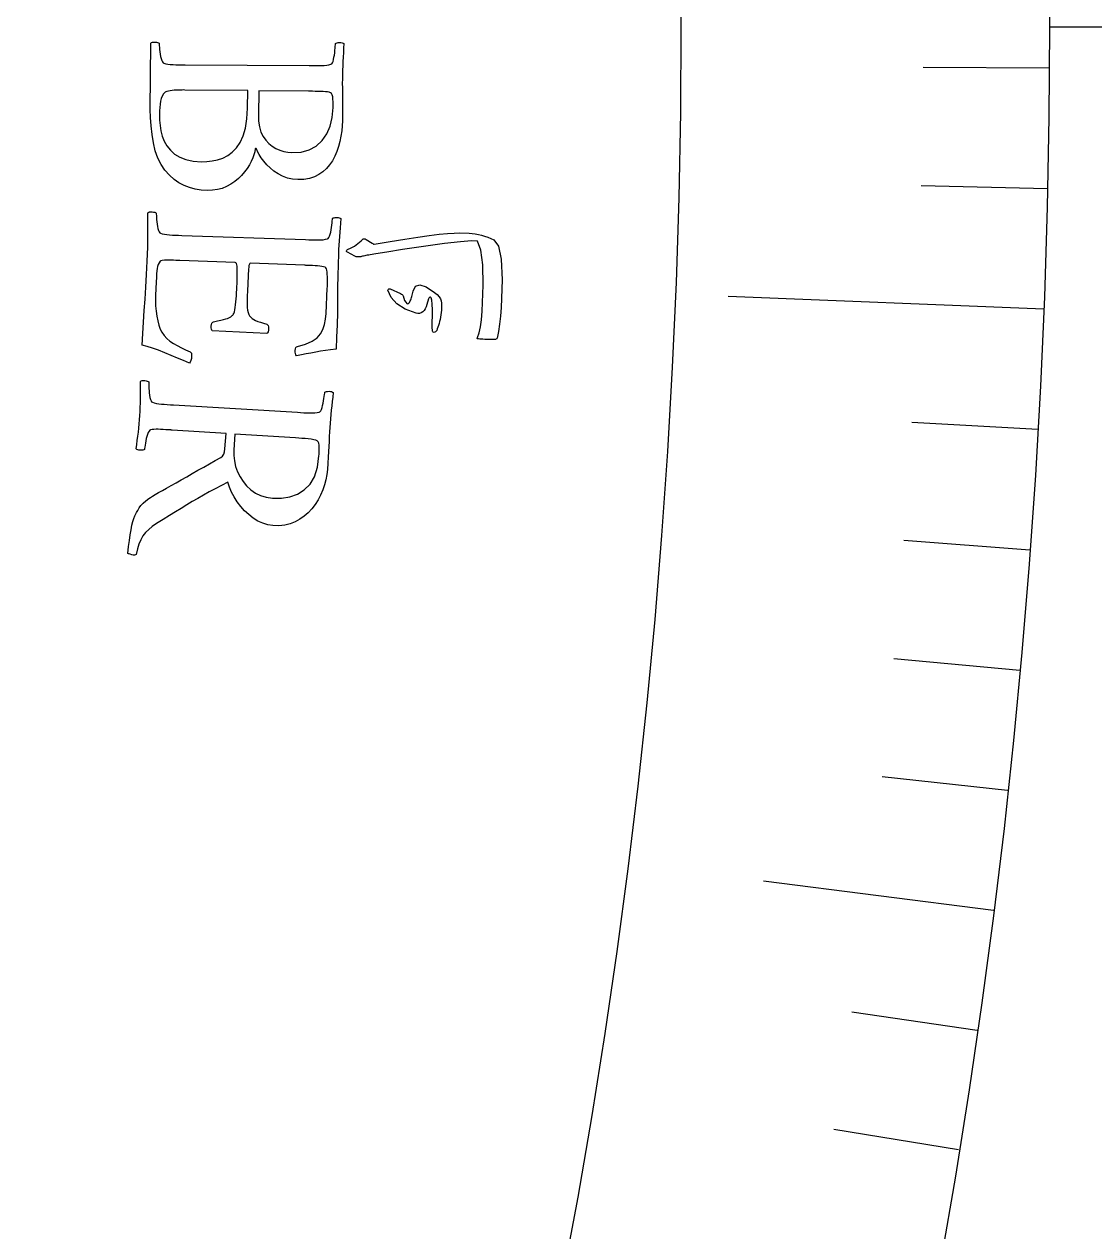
# Model space of a CAD drawing. Header units: millimetres. Extents: x -68 to 68, y -68 to 87.
# Drawn here: x 45.78 to 54.01, y -9.26 to 0.02 of the extents above; entities that cross this region are included whole.
import ezdxf

# ---------------------------------------------------------------- set-up
doc = ezdxf.new("R2010")
doc.units = ezdxf.units.MM
for name, color, linetype in [('ENGRAVE', 7, 'Continuous'), ('ENGRAVE_FINE', 8, 'Continuous'), ('TEXT', 5, 'Continuous')]:
    doc.layers.add(name, color=color, linetype=linetype)

msp = doc.modelspace()

# ---------------------------------------------------------------- linework, layer by layer
at = {"layer": 'ENGRAVE'}
for points in [[(61.0875, 0), (53.6625, 0)], [(53.6186, -2.1692), (51.1906, -2.071)], [(53.2307, -6.794), (51.463, -6.5684)]]:
    msp.add_lwpolyline(points, dxfattribs=at)
for radius in [66.15, 66.15, 64.3781, 61.0875, 61.0875, 58.4888, 53.6625, 53.6625, 50.8275]:
    msp.add_circle((0, 0), radius, dxfattribs=at)
at = {"layer": 'ENGRAVE_FINE'}
for points in [[(53.6616, -0.3165), (52.6896, -0.3108)], [(53.6481, -1.2428), (52.6764, -1.2203)], [(53.5731, -3.0955), (52.6028, -3.0394)], [(53.5116, -4.0214), (52.5423, -3.9486)], [(53.434, -4.9466), (52.4662, -4.857)], [(53.3404, -5.8709), (52.3742, -5.7646)], [(53.1049, -7.7155), (52.143, -7.5757)], [(52.9632, -8.6352), (52.0038, -8.4788)]]:
    msp.add_lwpolyline(points, dxfattribs=at)
at = {"layer": 'TEXT'}
for points in [[(48.2242, -0.7202), (48.2226, -0.759), (48.2187, -0.7984), (48.2127, -0.8383), (48.2045, -0.8788), (48.1939, -0.9186), (48.1807, -0.9566), (48.1649, -0.9928), (48.1466, -1.0271), (48.1255, -1.0589), (48.101, -1.0873), (48.0734, -1.1125), (48.0425, -1.1344), (48.008, -1.1519), (47.9697, -1.164), (47.9275, -1.1709), (47.8815, -1.1723), (47.8403, -1.1688), (47.8012, -1.1602), (47.7642, -1.1467), (47.7293, -1.1281), (47.6971, -1.1063), (47.668, -1.0828), (47.6422, -1.0576), (47.6195, -1.0309), (47.6, -1.0043), (47.5839, -0.9796), (47.5713, -0.957), (47.562, -0.9362), (47.5597, -0.9336), (47.5575, -0.9327), (47.5551, -0.9335), (47.5528, -0.9361), (47.5498, -0.9576), (47.5439, -0.9808), (47.5351, -1.0057), (47.5234, -1.0322), (47.5088, -1.0595), (47.4916, -1.0865), (47.4716, -1.1133), (47.4489, -1.1399), (47.4236, -1.1651), (47.396, -1.1877), (47.3659, -1.2079), (47.3335, -1.2255), (47.299, -1.2396), (47.2626, -1.2494), (47.2243, -1.2549), (47.1841, -1.2559), (47.137, -1.2526), (47.0917, -1.2452), (47.0483, -1.2337), (47.0067, -1.2182), (46.9669, -1.1976), (46.929, -1.1709), (46.8929, -1.1383), (46.8587, -1.0996), (46.829, -1.056), (46.8044, -1.0064), (46.785, -0.9507), (46.7705, -0.8889), (46.7601, -0.8243), (46.7525, -0.76), (46.7479, -0.696), (46.7461, -0.6324), (46.7502, -0.1227), (46.7557, -0.1189), (46.7628, -0.1163), (46.7717, -0.1149), (46.7823, -0.1149), (46.7928, -0.1158), (46.8017, -0.1175), (46.8088, -0.1198), (46.8142, -0.1229), (46.8144, -0.1311), (46.815, -0.1422), (46.8161, -0.1561), (46.8175, -0.1728), (46.8195, -0.1908), (46.8222, -0.2083), (46.8257, -0.2254), (46.8298, -0.2421), (46.8344, -0.2566), (46.8394, -0.2674), (46.8446, -0.2743), (46.8502, -0.2774), (46.8649, -0.2815), (46.8816, -0.2847), (46.9003, -0.2868), (46.921, -0.288), (46.9431, -0.2887), (46.9661, -0.2892), (46.99, -0.2895), (47.0147, -0.2897), (47.9681, -0.2956), (47.9929, -0.2957), (48.0169, -0.2956), (48.0403, -0.2954), (48.063, -0.295), (48.0842, -0.2941), (48.1033, -0.2921), (48.1202, -0.2891), (48.135, -0.285), (48.1415, -0.2819), (48.1471, -0.2749), (48.1519, -0.2639), (48.1558, -0.2489), (48.1591, -0.2318), (48.162, -0.2143), (48.1644, -0.1963), (48.1664, -0.1778), (48.168, -0.1606), (48.1691, -0.1463), (48.1698, -0.1349), (48.17, -0.1265), (48.1754, -0.1233), (48.1826, -0.121), (48.1915, -0.1193), (48.202, -0.1184), (48.2126, -0.1185), (48.2215, -0.1199), (48.2286, -0.1226), (48.234, -0.1266), (48.2327, -0.1615), (48.2312, -0.1962), (48.2296, -0.2305), (48.2278, -0.2645), (48.2261, -0.2982), (48.2248, -0.3317), (48.2239, -0.3648), (48.2234, -0.3977), (48.2233, -0.4321), (48.2234, -0.4678), (48.2237, -0.5046), (48.2243, -0.5426), (48.2248, -0.5826), (48.225, -0.6256), (48.2248, -0.6714), (48.2242, -0.7202)], [(47.4955, -0.4883), (47.0108, -0.4834), (47.0018, -0.4833), (46.9905, -0.4834), (46.9772, -0.4837), (46.9617, -0.484), (46.9453, -0.4846), (46.9294, -0.4857), (46.9138, -0.4871), (46.8987, -0.489), (46.8851, -0.4913), (46.8741, -0.4939), (46.8656, -0.4968), (46.8598, -0.5), (46.8472, -0.5135), (46.8371, -0.5295), (46.8296, -0.548), (46.8247, -0.5688), (46.8214, -0.592), (46.8189, -0.6172), (46.8173, -0.6447), (46.8164, -0.6742), (46.8174, -0.716), (46.8214, -0.7574), (46.8286, -0.7984), (46.8389, -0.8391), (46.8537, -0.8781), (46.8744, -0.9139), (46.901, -0.9466), (46.9334, -0.9762), (46.9729, -1.0009), (47.0203, -1.019), (47.0757, -1.0305), (47.1391, -1.0353), (47.1811, -1.0342), (47.2224, -1.0291), (47.2632, -1.02), (47.3032, -1.0068), (47.3415, -0.9879), (47.3765, -0.9616), (47.4084, -0.9278), (47.4371, -0.8866), (47.4611, -0.8366), (47.4785, -0.7761), (47.4895, -0.7053), (47.4939, -0.6241)], [(47.5801, -0.4892), (47.5778, -0.676), (47.5795, -0.7243), (47.5861, -0.7678), (47.5976, -0.8064), (47.6141, -0.8403), (47.6343, -0.8698), (47.6574, -0.8951), (47.6832, -0.9163), (47.7118, -0.9334), (47.742, -0.9467), (47.7728, -0.9563), (47.804, -0.9624), (47.8358, -0.9648), (47.906, -0.9602), (47.968, -0.9434), (48.0218, -0.9142), (48.0674, -0.8728), (48.1038, -0.8212), (48.1301, -0.7617), (48.1464, -0.6942), (48.1525, -0.6188), (48.1525, -0.6069), (48.1522, -0.5922), (48.1517, -0.5748), (48.151, -0.5546), (48.1492, -0.5352), (48.1456, -0.5204), (48.1403, -0.5101), (48.1332, -0.5042), (48.1228, -0.501), (48.1099, -0.4985), (48.0943, -0.4966), (48.0762, -0.4955), (48.0565, -0.4948), (48.0362, -0.4942), (48.0153, -0.4938), (47.9939, -0.4935), (47.9895, -0.4934), (47.9853, -0.4934), (47.9815, -0.4933), (47.9779, -0.4933), (47.9745, -0.4933), (47.971, -0.4932), (47.9676, -0.4932), (47.9642, -0.4932)], [(48.1935, -1.7433), (48.1909, -1.8259), (48.1888, -1.9127), (48.1873, -2.0035), (48.1862, -2.0985), (48.1849, -2.195), (48.1827, -2.2902), (48.1794, -2.3842), (48.1751, -2.4771), (48.1334, -2.4812), (48.0934, -2.4863), (48.055, -2.4923), (48.0183, -2.4993), (47.9821, -2.5066), (47.9454, -2.5136), (47.9082, -2.5202), (47.8703, -2.5265), (47.8657, -2.5194), (47.8626, -2.5104), (47.861, -2.4994), (47.861, -2.4865), (47.8627, -2.4732), (47.8662, -2.4635), (47.8715, -2.4574), (47.8787, -2.4548), (47.9409, -2.4375), (47.9911, -2.4157), (48.0292, -2.3895), (48.0552, -2.3588), (48.0729, -2.3244), (48.0861, -2.2868), (48.0949, -2.246), (48.0992, -2.2022), (48.1078, -2.0064), (48.1081, -1.9979), (48.1083, -1.9865), (48.1085, -1.9722), (48.1088, -1.955), (48.1087, -1.9366), (48.1082, -1.9188), (48.1072, -1.9016), (48.1058, -1.8849), (48.1037, -1.8702), (48.1005, -1.859), (48.0964, -1.8512), (48.0913, -1.847), (48.0791, -1.8433), (48.0652, -1.8404), (48.0496, -1.8381), (48.0322, -1.8365), (48.0138, -1.8353), (47.9951, -1.8342), (47.9761, -1.8333), (47.9568, -1.8325), (47.9493, -1.8322), (47.9426, -1.8319), (47.9367, -1.8317), (47.9317, -1.8315), (47.5159, -1.8156), (47.5117, -1.8173), (47.5082, -1.8228), (47.5054, -1.8321), (47.5033, -1.8451), (47.5017, -1.8605), (47.5004, -1.8767), (47.4993, -1.8938), (47.4984, -1.9118), (47.4935, -2.0292), (47.4922, -2.0672), (47.4916, -2.1008), (47.4917, -2.13), (47.4926, -2.1548), (47.4946, -2.1758), (47.4982, -2.194), (47.5034, -2.2091), (47.5101, -2.2213), (47.5187, -2.2315), (47.5292, -2.2407), (47.5419, -2.2488), (47.5566, -2.2558), (47.5737, -2.2626), (47.5937, -2.2697), (47.6165, -2.2773), (47.6421, -2.2853), (47.649, -2.2886), (47.6537, -2.2952), (47.6562, -2.3051), (47.6566, -2.3184), (47.6552, -2.3312), (47.6525, -2.342), (47.6485, -2.3506), (47.6432, -2.3571), (47.2231, -2.3363), (47.2193, -2.3304), (47.2169, -2.3223), (47.2157, -2.3119), (47.2157, -2.2993), (47.2173, -2.2869), (47.2208, -2.2772), (47.2261, -2.2701), (47.2334, -2.2657), (47.2635, -2.2595), (47.2892, -2.2538), (47.3104, -2.2485), (47.3271, -2.2438), (47.3405, -2.2394), (47.3515, -2.2352), (47.3603, -2.2311), (47.3668, -2.2273), (47.3719, -2.2233), (47.3766, -2.2188), (47.3809, -2.2139), (47.3848, -2.2086), (47.3894, -2.2012), (47.3934, -2.19), (47.3969, -2.175), (47.3998, -2.1563), (47.4024, -2.1352), (47.4046, -2.1131), (47.4067, -2.09), (47.4084, -2.0658), (47.41, -2.0415), (47.4114, -2.0179), (47.4125, -1.995), (47.4135, -1.9728), (47.4141, -1.9574), (47.4146, -1.9409), (47.4149, -1.9234), (47.4152, -1.905), (47.4152, -1.8866), (47.4149, -1.8696), (47.4142, -1.8538), (47.4132, -1.8393), (47.4114, -1.8272), (47.4086, -1.8184), (47.4045, -1.8131), (47.3994, -1.8112), (46.9745, -1.7949), (46.9719, -1.7948), (46.9687, -1.7947), (46.965, -1.7946), (46.9608, -1.7944), (46.9436, -1.7938), (46.9242, -1.7933), (46.9025, -1.7928), (46.8785, -1.7924), (46.856, -1.7926), (46.8389, -1.794), (46.8273, -1.7966), (46.821, -1.8004), (46.8133, -1.8121), (46.8071, -1.8252), (46.8025, -1.8395), (46.7994, -1.8552), (46.7971, -1.874), (46.7951, -1.8974), (46.7933, -1.9255), (46.7917, -1.9583), (46.7872, -2.0648), (46.7864, -2.1044), (46.7876, -2.1438), (46.7908, -2.183), (46.796, -2.222), (46.8031, -2.259), (46.8121, -2.2921), (46.8229, -2.3214), (46.8357, -2.3468), (46.8522, -2.3723), (46.8724, -2.3953), (46.8963, -2.4156), (46.924, -2.4332), (46.9541, -2.4495), (46.9855, -2.4655), (47.0183, -2.4814), (47.0523, -2.4971), (47.0581, -2.5011), (47.062, -2.5079), (47.0641, -2.5174), (47.0643, -2.5297), (47.0624, -2.5485), (47.059, -2.5637), (47.0541, -2.5755), (47.0476, -2.5837), (47.0021, -2.5648), (46.9552, -2.5452), (46.907, -2.5249), (46.8573, -2.5038), (46.8087, -2.4841), (46.7636, -2.4678), (46.7221, -2.4551), (46.6841, -2.4458), (46.689, -2.3566), (46.6942, -2.2677), (46.6999, -2.179), (46.7059, -2.0907), (46.7119, -1.9997), (46.7174, -1.903), (46.7223, -1.8006), (46.7266, -1.6925), (46.7277, -1.655), (46.7283, -1.6195), (46.7284, -1.5859), (46.728, -1.5543), (46.7275, -1.5234), (46.7274, -1.4919), (46.7278, -1.4599), (46.7286, -1.4274), (46.7341, -1.4236), (46.7414, -1.4212), (46.7503, -1.4202), (46.7608, -1.4204), (46.7714, -1.4217), (46.7802, -1.4235), (46.7872, -1.4261), (46.7926, -1.4293), (46.7925, -1.4375), (46.7928, -1.4486), (46.7935, -1.4625), (46.7945, -1.4793), (46.796, -1.4973), (46.7982, -1.5149), (46.8011, -1.5321), (46.8048, -1.5489), (46.809, -1.5636), (46.8137, -1.5744), (46.8187, -1.5815), (46.8242, -1.5847), (46.8388, -1.5893), (46.8554, -1.5929), (46.874, -1.5956), (46.8947, -1.5974), (46.9168, -1.5986), (46.9398, -1.5997), (46.9636, -1.6008), (46.9883, -1.6017), (47.9411, -1.6342), (47.9659, -1.6349), (47.99, -1.6355), (48.0134, -1.636), (48.036, -1.6362), (48.0573, -1.6359), (48.0764, -1.6344), (48.0934, -1.6318), (48.1083, -1.6282), (48.1149, -1.6253), (48.1207, -1.6184), (48.1258, -1.6075), (48.1301, -1.5927), (48.1339, -1.5757), (48.1372, -1.5582), (48.1402, -1.5403), (48.1427, -1.5219), (48.1447, -1.5048), (48.1463, -1.4905), (48.1472, -1.4792), (48.1477, -1.4707), (48.1532, -1.4677), (48.1605, -1.4656), (48.1694, -1.4641), (48.18, -1.4635), (48.1905, -1.4639), (48.1993, -1.4656), (48.2064, -1.4685), (48.2117, -1.4727), (48.2094, -1.5075), (48.207, -1.5421), (48.2044, -1.5763), (48.2016, -1.6103), (48.1989, -1.644), (48.1967, -1.6774), (48.1949, -1.7105), (48.1935, -1.7433)], [(48.2689, -1.708), (48.2855, -1.7001), (48.3013, -1.6919), (48.3162, -1.6832), (48.3303, -1.6742), (48.3435, -1.6646), (48.356, -1.6544), (48.3675, -1.6437), (48.3782, -1.6323), (48.3842, -1.628), (48.391, -1.6267), (48.3987, -1.6285), (48.4072, -1.6333), (48.452, -1.6619), (48.4568, -1.6646), (48.461, -1.6667), (48.4643, -1.6679), (48.467, -1.6684), (48.5914, -1.6479), (48.7037, -1.6301), (48.8041, -1.615), (48.8924, -1.6027), (48.9686, -1.5932), (49.0327, -1.5867), (49.0845, -1.5833), (49.1241, -1.5828), (49.1987, -1.5852), (49.2224, -1.5873), (49.246, -1.5906), (49.2698, -1.595), (49.2936, -1.6005), (49.3174, -1.6073), (49.3413, -1.6155), (49.3652, -1.625), (49.3892, -1.6358), (49.4238, -1.6831), (49.4447, -1.7856), (49.4516, -1.9433), (49.444, -2.156), (49.4388, -2.2224), (49.4322, -2.2836), (49.4242, -2.3398), (49.4149, -2.391), (49.4127, -2.3956), (49.4096, -2.3988), (49.4056, -2.4006), (49.4007, -2.401), (49.3773, -2.4013), (49.356, -2.4013), (49.3369, -2.4012), (49.3198, -2.4009), (49.3047, -2.4004), (49.2913, -2.3997), (49.2796, -2.3988), (49.2696, -2.3977), (49.264, -2.3968), (49.261, -2.3946), (49.2605, -2.3912), (49.2625, -2.3867), (49.275, -2.3515), (49.285, -2.3059), (49.2927, -2.2498), (49.2979, -2.1833), (49.3062, -1.9843), (49.3028, -1.8283), (49.2881, -1.7153), (49.2623, -1.6453), (49.216, -1.6439), (49.1314, -1.6505), (49.0086, -1.6651), (48.8476, -1.6875), (48.6864, -1.7111), (48.5644, -1.7293), (48.4816, -1.7423), (48.4382, -1.75), (48.4263, -1.7525), (48.4151, -1.7548), (48.4048, -1.757), (48.3952, -1.759), (48.3864, -1.7608), (48.3786, -1.7625), (48.3718, -1.764), (48.3659, -1.7654), (48.3532, -1.7676), (48.3411, -1.7675), (48.3296, -1.7652), (48.3188, -1.7607), (48.262, -1.7302), (48.2582, -1.7277), (48.2557, -1.7251), (48.2545, -1.7223), (48.2547, -1.7194), (48.2569, -1.716), (48.2599, -1.7129), (48.2639, -1.7102), (48.2689, -1.708)], [(48.5741, -2.0216), (48.5746, -2.0188), (48.5758, -2.0164), (48.5778, -2.0144), (48.5805, -2.0129), (48.5829, -2.0124), (48.5855, -2.0123), (48.5883, -2.0126), (48.5912, -2.0133), (48.6706, -2.0483), (48.6786, -2.0525), (48.6847, -2.0568), (48.6889, -2.0613), (48.6912, -2.0658), (48.6958, -2.085), (48.7023, -2.1014), (48.7105, -2.1151), (48.7206, -2.126), (48.7261, -2.1283), (48.7321, -2.1257), (48.7387, -2.1183), (48.7459, -2.1059), (48.7492, -2.0976), (48.7524, -2.089), (48.7553, -2.0801), (48.7581, -2.0709), (48.7607, -2.0613), (48.7631, -2.0513), (48.7654, -2.0407), (48.7675, -2.0297), (48.7851, -1.992), (48.8187, -1.9811), (48.8681, -1.9969), (48.9333, -2.0396), (48.9525, -2.0569), (48.9674, -2.0737), (48.9778, -2.0899), (48.9839, -2.1056), (48.9867, -2.1226), (48.9871, -2.146), (48.9852, -2.1757), (48.9808, -2.2118), (48.9781, -2.2303), (48.975, -2.2477), (48.9712, -2.2641), (48.967, -2.2796), (48.9625, -2.2941), (48.958, -2.3077), (48.9536, -2.3203), (48.9493, -2.332), (48.9448, -2.3391), (48.9399, -2.3441), (48.9345, -2.3469), (48.9287, -2.3477), (48.9227, -2.3465), (48.9186, -2.3434), (48.9162, -2.3386), (48.9157, -2.3319), (48.9153, -2.3107), (48.9152, -2.2867), (48.9154, -2.2598), (48.9159, -2.2302), (48.9167, -2.1748), (48.9153, -2.1315), (48.9116, -2.1002), (48.9057, -2.081), (48.904, -2.0784), (48.9016, -2.077), (48.8987, -2.0767), (48.8951, -2.0775), (48.8929, -2.0787), (48.8908, -2.0811), (48.8888, -2.0846), (48.887, -2.0893), (48.8744, -2.1327), (48.8683, -2.1508), (48.8608, -2.1662), (48.8518, -2.1789), (48.8414, -2.1889), (48.8294, -2.1971), (48.8172, -2.2018), (48.8048, -2.2029), (48.7921, -2.2003), (48.7073, -2.1689), (48.6427, -2.1286), (48.5983, -2.0796), (48.5741, -2.0216)], [(48.1094, -3.4026), (48.1051, -3.4413), (48.0976, -3.4803), (48.0868, -3.5196), (48.0729, -3.5593), (48.0559, -3.5982), (48.0362, -3.6353), (48.0138, -3.6705), (47.9886, -3.7039), (47.9606, -3.7345), (47.9299, -3.7616), (47.8965, -3.785), (47.8603, -3.8048), (47.8214, -3.8201), (47.78, -3.8299), (47.736, -3.8342), (47.6894, -3.8331), (47.6501, -3.8271), (47.6117, -3.8155), (47.5744, -3.7984), (47.5381, -3.7757), (47.5035, -3.7488), (47.4714, -3.7189), (47.4419, -3.6861), (47.4149, -3.6504), (47.3911, -3.613), (47.3713, -3.5752), (47.3555, -3.537), (47.3438, -3.4984), (47.2936, -3.5244), (47.2454, -3.5498), (47.1992, -3.5748), (47.1551, -3.5993), (47.112, -3.6239), (47.069, -3.649), (47.0261, -3.6746), (46.9832, -3.7007), (46.9393, -3.7279), (46.8931, -3.7565), (46.8446, -3.7866), (46.7938, -3.8182), (46.7619, -3.84), (46.7339, -3.8632), (46.7098, -3.8876), (46.6896, -3.9133), (46.6727, -3.942), (46.6585, -3.9753), (46.6471, -4.0133), (46.6384, -4.0559), (46.6325, -4.059), (46.6248, -4.0604), (46.6152, -4.0598), (46.6038, -4.0574), (46.5928, -4.0543), (46.5842, -4.0517), (46.5783, -4.0496), (46.5748, -4.0481), (46.5799, -3.9951), (46.5855, -3.9469), (46.5917, -3.9035), (46.5984, -3.8647), (46.6054, -3.8309), (46.6125, -3.802), (46.6195, -3.778), (46.6265, -3.759), (46.6327, -3.747), (46.6404, -3.7329), (46.6495, -3.7165), (46.6601, -3.698), (46.6733, -3.6787), (46.6903, -3.66), (46.7112, -3.6419), (46.7358, -3.6243), (46.7477, -3.617), (46.7641, -3.6071), (46.785, -3.5947), (46.8103, -3.5799), (46.8394, -3.563), (46.8715, -3.5446), (46.9065, -3.5246), (46.9445, -3.5032), (46.9847, -3.4806), (47.0262, -3.4572), (47.069, -3.4329), (47.1131, -3.4079), (47.1577, -3.3827), (47.2018, -3.358), (47.2454, -3.3338), (47.2886, -3.31), (47.3013, -3.2997), (47.3109, -3.2851), (47.3174, -3.2663), (47.3207, -3.2432), (47.3286, -3.1262), (46.9134, -3.0988), (46.9099, -3.0986), (46.9065, -3.0983), (46.9031, -3.0981), (46.8997, -3.0979), (46.8963, -3.0977), (46.8928, -3.0974), (46.8894, -3.0972), (46.886, -3.097), (46.8648, -3.0957), (46.8446, -3.0945), (46.8254, -3.0936), (46.8072, -3.0929), (46.7903, -3.0927), (46.7748, -3.0933), (46.7609, -3.0948), (46.7485, -3.097), (46.7427, -3.1006), (46.7369, -3.1076), (46.7312, -3.118), (46.7256, -3.1319), (46.7203, -3.1477), (46.7157, -3.1642), (46.7117, -3.1813), (46.7084, -3.1989), (46.7058, -3.2155), (46.7038, -3.2293), (46.7023, -3.2403), (46.7016, -3.2485), (46.6959, -3.2512), (46.6886, -3.253), (46.6797, -3.254), (46.6691, -3.2542), (46.6585, -3.2534), (46.6498, -3.2514), (46.6428, -3.2483), (46.6377, -3.2441), (46.6422, -3.2107), (46.6465, -3.178), (46.6507, -3.1459), (46.6545, -3.1146), (46.6581, -3.0834), (46.6613, -3.0518), (46.664, -3.0197), (46.6663, -2.9871), (46.6681, -2.9553), (46.6695, -2.9232), (46.6705, -2.8907), (46.671, -2.858), (46.6712, -2.825), (46.6713, -2.7916), (46.6712, -2.758), (46.671, -2.7241), (46.6766, -2.7205), (46.6839, -2.7183), (46.6928, -2.7175), (46.7034, -2.718), (46.7139, -2.7196), (46.7226, -2.7217), (46.7296, -2.7245), (46.7349, -2.7278), (46.7346, -2.736), (46.7346, -2.7471), (46.7348, -2.7611), (46.7354, -2.7778), (46.7364, -2.7959), (46.7381, -2.8135), (46.7406, -2.8308), (46.7438, -2.8477), (46.7476, -2.8625), (46.7519, -2.8735), (46.7568, -2.8807), (46.7621, -2.884), (46.7766, -2.889), (46.7931, -2.8931), (46.8116, -2.8963), (46.8322, -2.8986), (46.8543, -2.9005), (46.8773, -2.9023), (46.9011, -2.904), (46.9257, -2.9055), (47.8774, -2.9621), (47.9022, -2.9636), (47.9262, -2.9649), (47.9496, -2.966), (47.9722, -2.9668), (47.9935, -2.9671), (48.0126, -2.9661), (48.0297, -2.9641), (48.0447, -2.9608), (48.0513, -2.9581), (48.0573, -2.9514), (48.0627, -2.9407), (48.0675, -2.926), (48.0717, -2.9091), (48.0756, -2.892), (48.079, -2.8745), (48.082, -2.8567), (48.0844, -2.8401), (48.0863, -2.8263), (48.0876, -2.8152), (48.0883, -2.8068), (48.0939, -2.804), (48.1012, -2.802), (48.1102, -2.8009), (48.1208, -2.8005), (48.1313, -2.8012), (48.1401, -2.8031), (48.1471, -2.8062), (48.1522, -2.8105), (48.149, -2.8453), (48.1456, -2.8795), (48.1421, -2.9133), (48.1384, -2.9467), (48.1348, -2.9798), (48.1317, -3.0127), (48.129, -3.0455), (48.1267, -3.0782), (48.1246, -3.1127), (48.1227, -3.1485), (48.121, -3.1857), (48.1194, -3.2241), (48.1177, -3.2646), (48.1155, -3.3079), (48.1127, -3.3539), (48.1094, -3.4026)], [(47.6854, -3.6212), (47.7554, -3.6215), (47.8197, -3.6113), (47.8781, -3.5906), (47.9307, -3.5593), (47.9751, -3.5155), (48.0087, -3.4572), (48.0315, -3.3845), (48.0434, -3.2974), (48.0441, -3.2855), (48.0447, -3.2709), (48.0451, -3.2534), (48.0455, -3.2332), (48.0448, -3.2138), (48.0421, -3.1988), (48.0373, -3.1882), (48.0306, -3.1819), (48.0188, -3.177), (48.0034, -3.1728), (47.9844, -3.1695), (47.9617, -3.1669), (47.9371, -3.1647), (47.9124, -3.1628), (47.8876, -3.1609), (47.8626, -3.1592), (47.397, -3.1307), (47.389, -3.2502), (47.3885, -3.2935), (47.393, -3.3361), (47.4026, -3.3781), (47.4172, -3.4195), (47.4364, -3.4589), (47.4598, -3.4951), (47.4874, -3.528), (47.5193, -3.5577), (47.5552, -3.5827), (47.5948, -3.6016), (47.6382, -3.6145), (47.6854, -3.6212)]]:
    msp.add_lwpolyline(points, close=True, dxfattribs=at)

doc.saveas('drawing.dxf')
